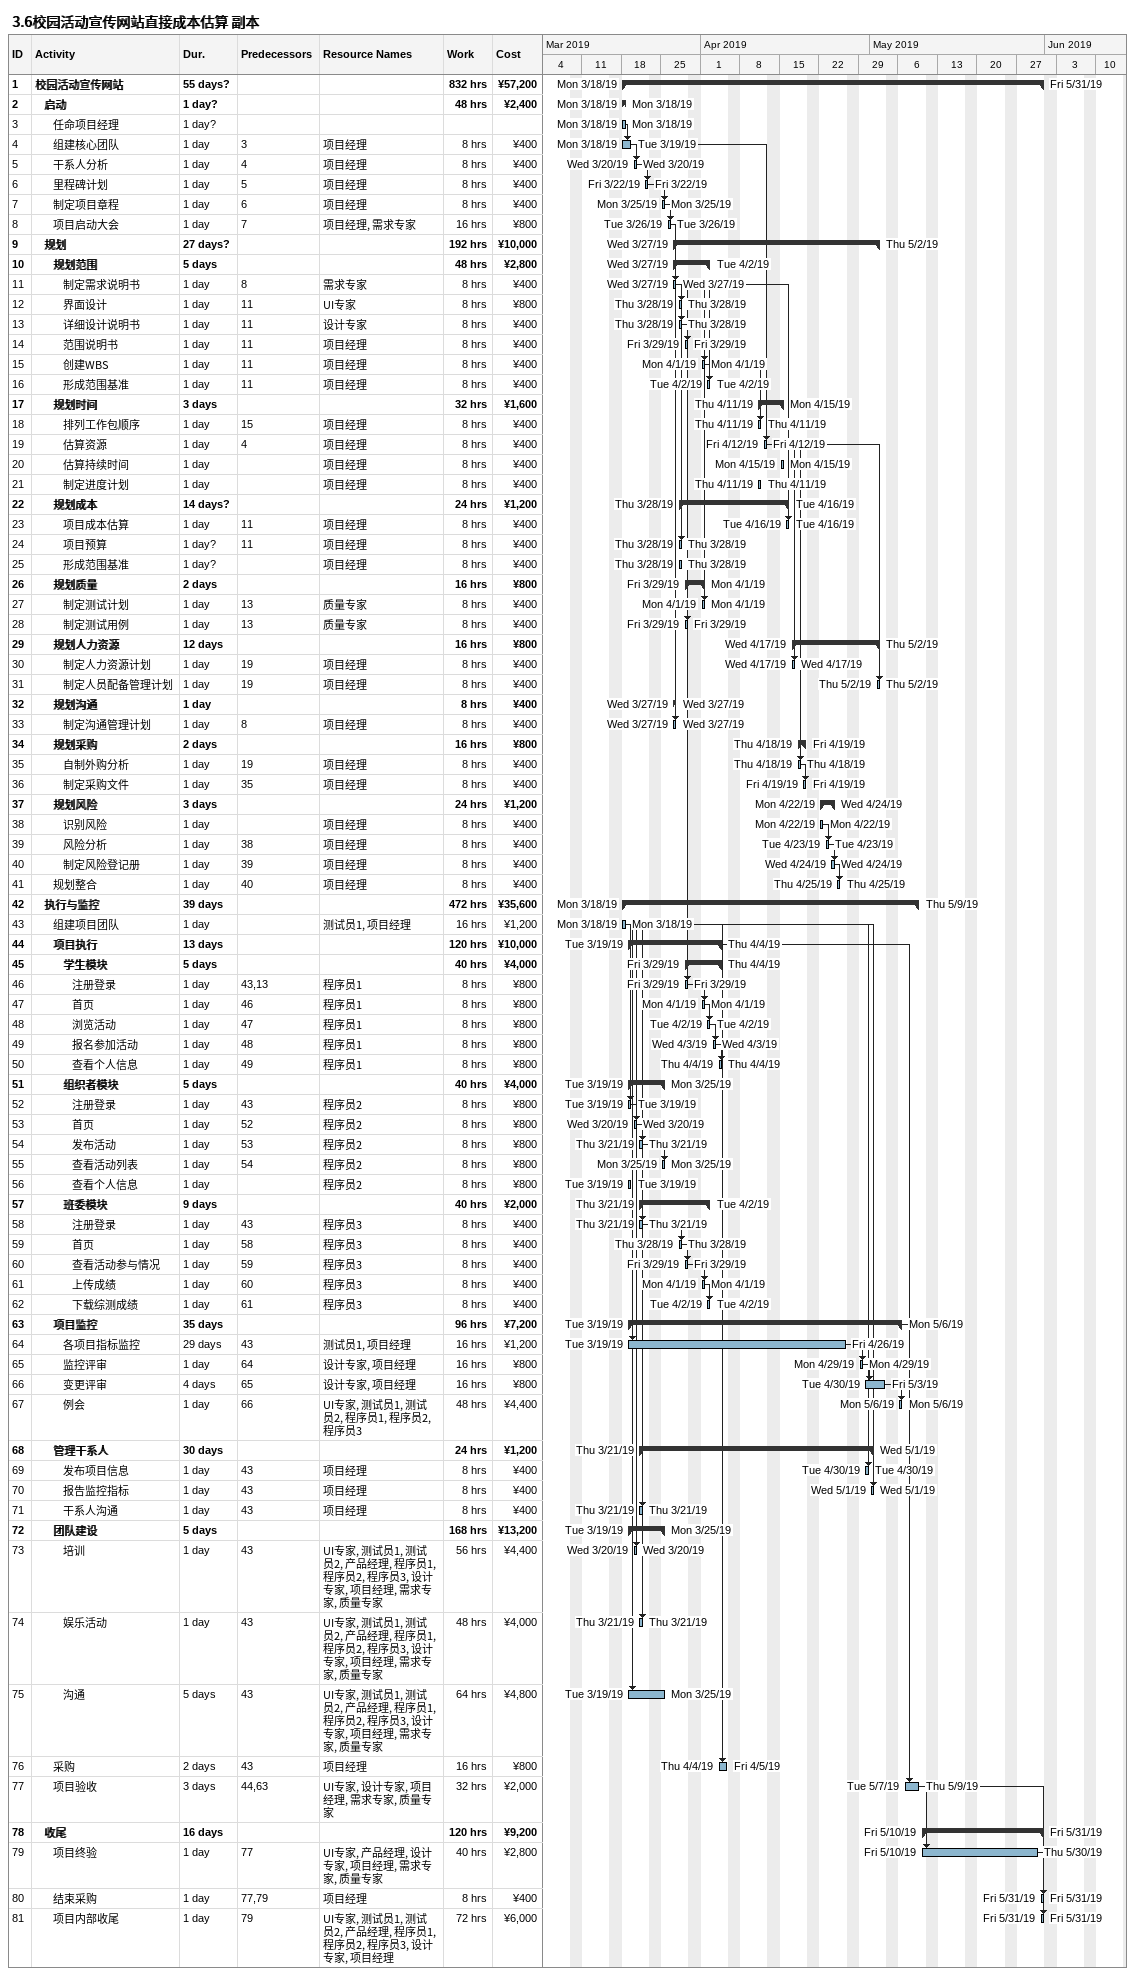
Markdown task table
3.6校园活动宣传网站直接成本估算 副本

| ID | Level | Task | Duration | Start | Finish | Predecessors | Resources | Work (h) | Cost (¥) |
|---|---|---|---|---|---|---|---|---|---|
| 1 | 1 | **校园活动宣传网站** | 55d? | 2019-03-18 | 2019-05-31 |  |  | 832 | 57200 |
| 2 | 2 | **启动** | 1d? | 2019-03-18 | 2019-03-18 |  |  | 48 | 2400 |
| 3 | 3 | 任命项目经理 | 1d? | 2019-03-18 | 2019-03-18 |  |  |  |  |
| 4 | 3 | 组建核心团队 | 1d | 2019-03-18 | 2019-03-19 | 3 | 项目经理 | 8 | 400 |
| 5 | 3 | 干系人分析 | 1d | 2019-03-20 | 2019-03-20 | 4 | 项目经理 | 8 | 400 |
| 6 | 3 | 里程碑计划 | 1d | 2019-03-22 | 2019-03-22 | 5 | 项目经理 | 8 | 400 |
| 7 | 3 | 制定项目章程 | 1d | 2019-03-25 | 2019-03-25 | 6 | 项目经理 | 8 | 400 |
| 8 | 3 | 项目启动大会 | 1d | 2019-03-26 | 2019-03-26 | 7 | 项目经理, 需求专家 | 16 | 800 |
| 9 | 2 | **规划** | 27d? | 2019-03-27 | 2019-05-02 |  |  | 192 | 10000 |
| 10 | 3 | **规划范围** | 5d | 2019-03-27 | 2019-04-02 |  |  | 48 | 2800 |
| 11 | 4 | 制定需求说明书 | 1d | 2019-03-27 | 2019-03-27 | 8 | 需求专家 | 8 | 400 |
| 12 | 4 | 界面设计 | 1d | 2019-03-28 | 2019-03-28 | 11 | UI专家 | 8 | 800 |
| 13 | 4 | 详细设计说明书 | 1d | 2019-03-28 | 2019-03-28 | 11 | 设计专家 | 8 | 400 |
| 14 | 4 | 范围说明书 | 1d | 2019-03-29 | 2019-03-29 | 11 | 项目经理 | 8 | 400 |
| 15 | 4 | 创建WBS | 1d | 2019-04-01 | 2019-04-01 | 11 | 项目经理 | 8 | 400 |
| 16 | 4 | 形成范围基准 | 1d | 2019-04-02 | 2019-04-02 | 11 | 项目经理 | 8 | 400 |
| 17 | 3 | **规划时间** | 3d | 2019-04-11 | 2019-04-15 |  |  | 32 | 1600 |
| 18 | 4 | 排列工作包顺序 | 1d | 2019-04-11 | 2019-04-11 | 15 | 项目经理 | 8 | 400 |
| 19 | 4 | 估算资源 | 1d | 2019-04-12 | 2019-04-12 | 4 | 项目经理 | 8 | 400 |
| 20 | 4 | 估算持续时间 | 1d | 2019-04-15 | 2019-04-15 |  | 项目经理 | 8 | 400 |
| 21 | 4 | 制定进度计划 | 1d | 2019-04-11 | 2019-04-11 |  | 项目经理 | 8 | 400 |
| 22 | 3 | **规划成本** | 14d? | 2019-03-28 | 2019-04-16 |  |  | 24 | 1200 |
| 23 | 4 | 项目成本估算 | 1d | 2019-04-16 | 2019-04-16 | 11 | 项目经理 | 8 | 400 |
| 24 | 4 | 项目预算 | 1d? | 2019-03-28 | 2019-03-28 | 11 | 项目经理 | 8 | 400 |
| 25 | 4 | 形成范围基准 | 1d? | 2019-03-28 | 2019-03-28 |  | 项目经理 | 8 | 400 |
| 26 | 3 | **规划质量** | 2d | 2019-03-29 | 2019-04-01 |  |  | 16 | 800 |
| 27 | 4 | 制定测试计划 | 1d | 2019-04-01 | 2019-04-01 | 13 | 质量专家 | 8 | 400 |
| 28 | 4 | 制定测试用例 | 1d | 2019-03-29 | 2019-03-29 | 13 | 质量专家 | 8 | 400 |
| 29 | 3 | **规划人力资源** | 12d | 2019-04-17 | 2019-05-02 |  |  | 16 | 800 |
| 30 | 4 | 制定人力资源计划 | 1d | 2019-04-17 | 2019-04-17 | 19 | 项目经理 | 8 | 400 |
| 31 | 4 | 制定人员配备管理计划 | 1d | 2019-05-02 | 2019-05-02 | 19 | 项目经理 | 8 | 400 |
| 32 | 3 | **规划沟通** | 1d | 2019-03-27 | 2019-03-27 |  |  | 8 | 400 |
| 33 | 4 | 制定沟通管理计划 | 1d | 2019-03-27 | 2019-03-27 | 8 | 项目经理 | 8 | 400 |
| 34 | 3 | **规划采购** | 2d | 2019-04-18 | 2019-04-19 |  |  | 16 | 800 |
| 35 | 4 | 自制外购分析 | 1d | 2019-04-18 | 2019-04-18 | 19 | 项目经理 | 8 | 400 |
| 36 | 4 | 制定采购文件 | 1d | 2019-04-19 | 2019-04-19 | 35 | 项目经理 | 8 | 400 |
| 37 | 3 | **规划风险** | 3d | 2019-04-22 | 2019-04-24 |  |  | 24 | 1200 |
| 38 | 4 | 识别风险 | 1d | 2019-04-22 | 2019-04-22 |  | 项目经理 | 8 | 400 |
| 39 | 4 | 风险分析 | 1d | 2019-04-23 | 2019-04-23 | 38 | 项目经理 | 8 | 400 |
| 40 | 4 | 制定风险登记册 | 1d | 2019-04-24 | 2019-04-24 | 39 | 项目经理 | 8 | 400 |
| 41 | 3 | 规划整合 | 1d | 2019-04-25 | 2019-04-25 | 40 | 项目经理 | 8 | 400 |
| 42 | 2 | **执行与监控** | 39d | 2019-03-18 | 2019-05-09 |  |  | 472 | 35600 |
| 43 | 3 | 组建项目团队 | 1d | 2019-03-18 | 2019-03-18 |  | 测试员1, 项目经理 | 16 | 1200 |
| 44 | 3 | **项目执行** | 13d | 2019-03-19 | 2019-04-04 |  |  | 120 | 10000 |
| 45 | 4 | **学生模块** | 5d | 2019-03-29 | 2019-04-04 |  |  | 40 | 4000 |
| 46 | 5 | 注册登录 | 1d | 2019-03-29 | 2019-03-29 | 43, 13 | 程序员1 | 8 | 800 |
| 47 | 5 | 首页 | 1d | 2019-04-01 | 2019-04-01 | 46 | 程序员1 | 8 | 800 |
| 48 | 5 | 浏览活动 | 1d | 2019-04-02 | 2019-04-02 | 47 | 程序员1 | 8 | 800 |
| 49 | 5 | 报名参加活动 | 1d | 2019-04-03 | 2019-04-03 | 48 | 程序员1 | 8 | 800 |
| 50 | 5 | 查看个人信息 | 1d | 2019-04-04 | 2019-04-04 | 49 | 程序员1 | 8 | 800 |
| 51 | 4 | **组织者模块** | 5d | 2019-03-19 | 2019-03-25 |  |  | 40 | 4000 |
| 52 | 5 | 注册登录 | 1d | 2019-03-19 | 2019-03-19 | 43 | 程序员2 | 8 | 800 |
| 53 | 5 | 首页 | 1d | 2019-03-20 | 2019-03-20 | 52 | 程序员2 | 8 | 800 |
| 54 | 5 | 发布活动 | 1d | 2019-03-21 | 2019-03-21 | 53 | 程序员2 | 8 | 800 |
| 55 | 5 | 查看活动列表 | 1d | 2019-03-25 | 2019-03-25 | 54 | 程序员2 | 8 | 800 |
| 56 | 5 | 查看个人信息 | 1d | 2019-03-19 | 2019-03-19 |  | 程序员2 | 8 | 800 |
| 57 | 4 | **班委模块** | 9d | 2019-03-21 | 2019-04-02 |  |  | 40 | 2000 |
| 58 | 5 | 注册登录 | 1d | 2019-03-21 | 2019-03-21 | 43 | 程序员3 | 8 | 400 |
| 59 | 5 | 首页 | 1d | 2019-03-28 | 2019-03-28 | 58 | 程序员3 | 8 | 400 |
| 60 | 5 | 查看活动参与情况 | 1d | 2019-03-29 | 2019-03-29 | 59 | 程序员3 | 8 | 400 |
| 61 | 5 | 上传成绩 | 1d | 2019-04-01 | 2019-04-01 | 60 | 程序员3 | 8 | 400 |
| 62 | 5 | 下载综测成绩 | 1d | 2019-04-02 | 2019-04-02 | 61 | 程序员3 | 8 | 400 |
| 63 | 3 | **项目监控** | 35d | 2019-03-19 | 2019-05-06 |  |  | 96 | 7200 |
| 64 | 4 | 各项目指标监控 | 29d | 2019-03-19 | 2019-04-26 | 43 | 测试员1, 项目经理 | 16 | 1200 |
| 65 | 4 | 监控评审 | 1d | 2019-04-29 | 2019-04-29 | 64 | 设计专家, 项目经理 | 16 | 800 |
| 66 | 4 | 变更评审 | 4d | 2019-04-30 | 2019-05-03 | 65 | 设计专家, 项目经理 | 16 | 800 |
| 67 | 4 | 例会 | 1d | 2019-05-06 | 2019-05-06 | 66 | UI专家, 测试员1, 测试员2, 程序员1, 程序员2, 程序员3 | 48 | 4400 |
| 68 | 3 | **管理干系人** | 30d | 2019-03-21 | 2019-05-01 |  |  | 24 | 1200 |
| 69 | 4 | 发布项目信息 | 1d | 2019-04-30 | 2019-04-30 | 43 | 项目经理 | 8 | 400 |
| 70 | 4 | 报告监控指标 | 1d | 2019-05-01 | 2019-05-01 | 43 | 项目经理 | 8 | 400 |
| 71 | 4 | 干系人沟通 | 1d | 2019-03-21 | 2019-03-21 | 43 | 项目经理 | 8 | 400 |
| 72 | 3 | **团队建设** | 5d | 2019-03-19 | 2019-03-25 |  |  | 168 | 13200 |
| 73 | 4 | 培训 | 1d | 2019-03-20 | 2019-03-20 | 43 | UI专家, 测试员1, 测试员2, 产品经理, 程序员1, 程序员2, 程序员3, 设计专家, 项目经理, 需求专家, 质量专家 | 56 | 4400 |
| 74 | 4 | 娱乐活动 | 1d | 2019-03-21 | 2019-03-21 | 43 | UI专家, 测试员1, 测试员2, 产品经理, 程序员1, 程序员2, 程序员3, 设计专家, 项目经理, 需求专家, 质量专家 | 48 | 4000 |
| 75 | 4 | 沟通 | 5d | 2019-03-19 | 2019-03-25 | 43 | UI专家, 测试员1, 测试员2, 产品经理, 程序员1, 程序员2, 程序员3, 设计专家, 项目经理, 需求专家, 质量专家 | 64 | 4800 |
| 76 | 3 | 采购 | 2d | 2019-04-04 | 2019-04-05 | 43 | 项目经理 | 16 | 800 |
| 77 | 3 | 项目验收 | 3d | 2019-05-07 | 2019-05-09 | 44, 63 | UI专家, 设计专家, 项目经理, 需求专家, 质量专家 | 32 | 2000 |
| 78 | 2 | **收尾** | 16d | 2019-05-10 | 2019-05-31 |  |  | 120 | 9200 |
| 79 | 3 | 项目终验 | 1d | 2019-05-10 | 2019-05-30 | 77 | UI专家, 产品经理, 设计专家, 项目经理, 需求专家, 质量专家 | 40 | 2800 |
| 80 | 3 | 结束采购 | 1d | 2019-05-31 | 2019-05-31 | 77, 79 | 项目经理 | 8 | 400 |
| 81 | 3 | 项目内部收尾 | 1d | 2019-05-31 | 2019-05-31 | 79 | UI专家, 测试员1, 测试员2, 产品经理, 程序员1, 程序员2, 程序员3, 设计专家, 项目经理 | 72 | 6000 |
